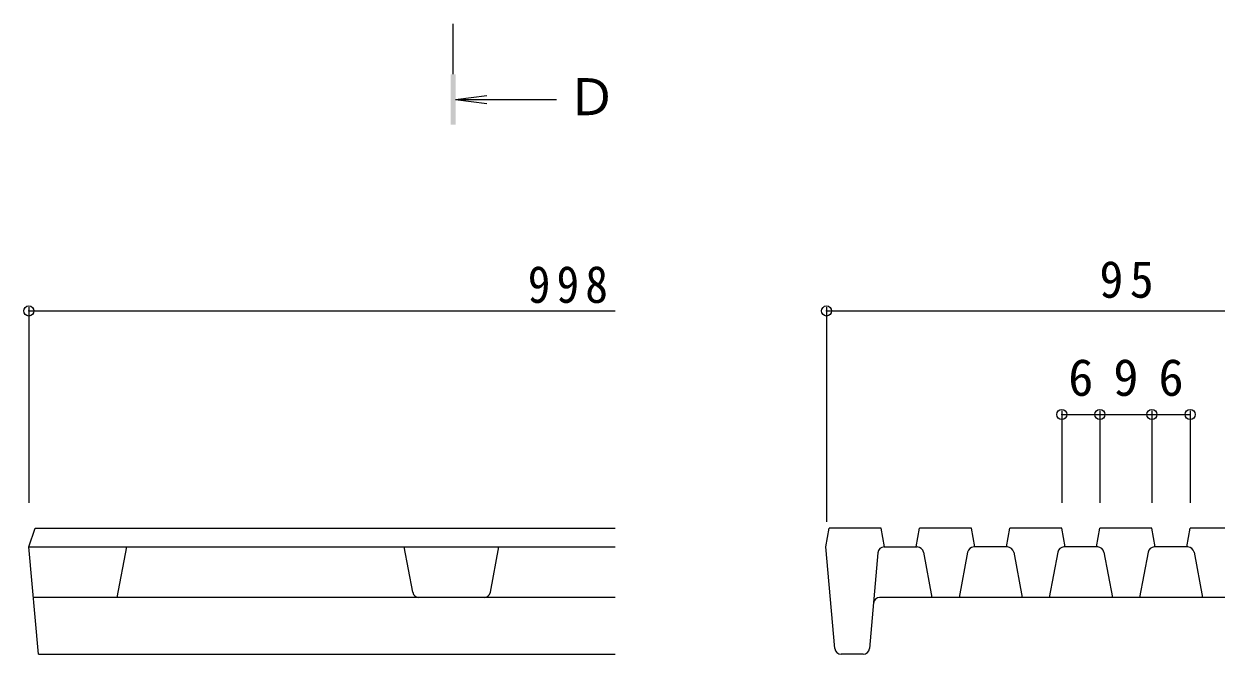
# Model space of a CAD drawing. Units: millimetres on the paper, enlarged 5 times, with parts at other scales. Extents: x -1546 to 1950, y -1361 to 1333.
# Drawn here: x 858.8 to 1331.3, y 22.5 to 272.4 of the extents above; entities that cross this region are included whole.
import ezdxf
from ezdxf.enums import TextEntityAlignment as Align

# ---------------------------------------------------------------- set-up
doc = ezdxf.new("R2010")
doc.units = ezdxf.units.MM
doc.header["$LTSCALE"] = 5
doc.header["$PDMODE"] = 32
doc.header["$PDSIZE"] = 4
doc.linetypes.add('CHAIN1', pattern=[8, 5, -1, 1, -1])
for name, color, linetype, lineweight in [('D-2', 3, 'Continuous', 18), ('D-4_樹木注記', 7, 'Continuous', 18), ('D-5_注記', 4, 'Continuous', 18)]:
    doc.layers.add(name, color=color, linetype=linetype, lineweight=lineweight)
doc.styles.add('ＭＳ ゴシック', font='')
doc.styles.get('ＭＳ ゴシック').set_extended_font_data('MS Gothic')

msp = doc.modelspace()

# ---------------------------------------------------------------- linework, layer by layer
at = {"layer": 'D-2'}
for p, q in [((860.822, 64.956), (863.322, 72.456)), ((863.322, 72.456), (1093.169, 72.456)), ((1176.702, 64.956), (1178.025, 72.456)), ((1198.63, 72.456), (1178.025, 72.456)), ((1199.952, 64.956), (1198.63, 72.456)), ((1212.452, 64.956), (1213.775, 72.456)), ((1234.38, 72.456), (1213.775, 72.456)), ((1235.702, 64.956), (1234.38, 72.456)), ((1248.202, 64.956), (1249.525, 72.456)), ((1270.13, 72.456), (1249.525, 72.456)), ((1271.452, 64.956), (1270.13, 72.456)), ((1283.952, 64.956), (1285.275, 72.456)), ((1305.88, 72.456), (1285.275, 72.456)), ((1307.202, 64.956), (1305.88, 72.456)), ((1319.702, 64.956), (1321.025, 72.456)), ((1341.63, 72.456), (1321.025, 72.456)), ((864.572, 22.456), (860.822, 64.956)), ((860.822, 64.956), (1093.169, 64.956)), ((895.822, 44.956), (899.572, 64.956)), ((1012.94, 46.996), (1009.572, 64.956)), ((1043.704, 46.996), (1047.072, 64.956)), ((1180.251, 24.737), (1176.702, 64.956)), ((1197.251, 62.676), (1193.903, 24.737)), ((1199.741, 64.956), (1212.877, 64.956)), ((1215.334, 62.917), (1218.702, 44.956)), ((1232.82, 62.917), (1229.452, 44.956)), ((1248.627, 64.956), (1235.277, 64.956)), ((1251.084, 62.917), (1254.452, 44.956)), ((1268.57, 62.917), (1265.202, 44.956)), ((1284.377, 64.956), (1271.027, 64.956)), ((1286.834, 62.917), (1290.202, 44.956)), ((1304.32, 62.917), (1300.952, 44.956)), ((1320.127, 64.956), (1306.777, 64.956)), ((1322.584, 62.917), (1325.952, 44.956)), ((1093.169, 44.956), (862.587, 44.956)), ((1393.178, 44.956), (1197.977, 44.956)), ((864.572, 22.456), (1093.169, 22.456)), ((1191.413, 22.456), (1182.741, 22.456))]:
    msp.add_line(p, q, dxfattribs=at)
for centre, start, end in [((1199.741, 62.456), 90, 174.95755), ((1212.877, 62.456), 10.61966, 90), ((1235.277, 62.456), 90, 169.38034), ((1248.627, 62.456), 10.61966, 90), ((1271.027, 62.456), 90, 169.38034), ((1284.377, 62.456), 10.61966, 90), ((1306.777, 62.456), 90, 169.38034), ((1320.127, 62.456), 10.61966, 90), ((1015.397, 47.456), 190.61966, 270), ((1041.247, 47.456), 270, 349.38034), ((1197.977, 42.456), 90, 174.95755), ((1182.741, 24.956), 185.04245, 270), ((1191.413, 24.956), 270, 354.95755)]:
    msp.add_arc(centre, 2.5, start, end, dxfattribs=at)
at = {"layer": 'D-4_樹木注記'}
for p, q in [((860.822, 160.046), (860.822, 82.456)), ((860.822, 158.546), (1093.169, 158.546)), ((1176.952, 160.046), (1176.952, 74.956)), ((1176.952, 158.546), (1414.452, 158.546)), ((1270.13, 119.001), (1270.13, 82.456)), ((1285.275, 119.001), (1285.275, 82.456)), ((1305.88, 119.001), (1305.88, 82.456)), ((1321.025, 119.001), (1321.025, 82.456)), ((1270.13, 117.501), (1285.275, 117.501)), ((1285.275, 117.501), (1305.88, 117.501)), ((1305.88, 117.501), (1321.025, 117.501))]:
    msp.add_line(p, q, dxfattribs=at)
for p in [(860.822, 158.546), (1176.952, 158.546), (1270.13, 117.501), (1285.275, 117.501), (1305.88, 117.501), (1321.025, 117.501)]:
    msp.add_point(p, dxfattribs=at)
at = {"layer": 'D-5_注記', "linetype": 'CHAIN1'}
msp.add_line((1028.942, 252.412), (1028.942, 272.412), dxfattribs=at)
at = {"layer": 'D-5_注記'}
for q in [(1042.335, 244.044), (1042.335, 240.781), (1069.942, 242.412)]:
    msp.add_line((1029.942, 242.412), q, dxfattribs=at)
msp.add_solid([(1029.942, 252.412), (1027.942, 252.412), (1029.942, 232.412), (1027.942, 232.412)], dxfattribs=at)

# ---------------------------------------------------------------- texts
at = {"layer": 'D-4_樹木注記', "color": 2, "style": 'ＭＳ ゴシック'}
for s, p in [('6', (1272.702, 120.501)), ('9', (1290.577, 120.501)), ('6', (1308.452, 120.501))]:
    msp.add_text(s, height=14.66, dxfattribs=at).set_placement(p, align=Align.BOTTOM_LEFT)
at = {"layer": 'D-4_樹木注記', "color": 2, "char_height": 14.66, "attachment_point": 7, "style": 'ＭＳ ゴシック'}
for s, insert in [('\\T1.27;\\W0.9;998', (1058.521, 161.546)), ('\\T1.27;\\W0.95;95', (1285.077, 163.546))]:
    msp.add_mtext(s, dxfattribs=dict(at, insert=insert))
at = {"layer": 'D-5_注記', "color": 2, "style": 'ＭＳ ゴシック'}
msp.add_text('Ｄ', height=14.66, dxfattribs=at).set_placement((1073.878, 231.778), align=Align.BOTTOM_LEFT)

doc.saveas('drawing.dxf')
